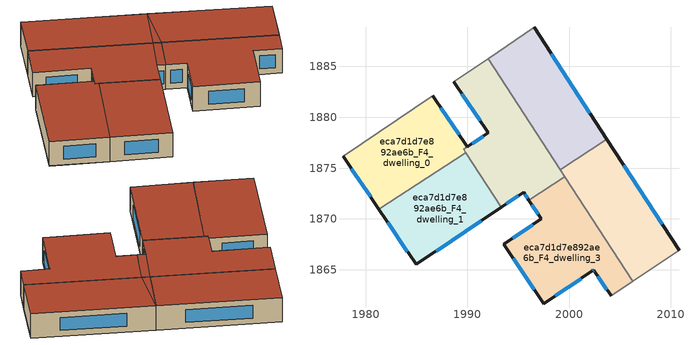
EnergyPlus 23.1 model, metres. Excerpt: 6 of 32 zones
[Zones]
eca7d1d7e892ae6b_F4_dwelling_0
 floor to eca7d1d7e892ae6b_F3_dwelling_0 (EU_floor_Construction): 1986.6,1882.11 1990,1877.08 1989.63,1876.84 1989.85,1876.5 1981.31,1870.95 1977.78,1876.18 z12
 wall outside (EU_wall_Construction): 1990,1877.08 1986.6,1882.11 / 1977.78,1876.18 1981.31,1870.95 z12:15
 wall adiabatic (EU_wall_Construction): 1986.6,1882.11 1977.78,1876.18 z12:15
 wall to eca7d1d7e892ae6b_F4_dwelling_1 (EU_wall_Construction): 1981.31,1870.95 1989.85,1876.5 z12:15
 wall to eca7d1d7e892ae6b_F4_dwelling_2 (EU_wall_Construction): 1989.85,1876.5 1989.63,1876.84 1990,1877.08 z12:15
 window (EU_Window_Construction): 1989.2,1878.26 1987.4,1880.93 / 1978.61,1874.96 1980.48,1872.18 z12.7:14.3
 roof outside (EU_roof_Construction): 1989.85,1876.5 1989.63,1876.84 1990,1877.08 1986.6,1882.11 1977.78,1876.18 1981.31,1870.95 z15
eca7d1d7e892ae6b_F4_dwelling_1
 floor to eca7d1d7e892ae6b_F3_dwelling_1 (EU_floor_Construction): 1989.85,1876.5 1993.33,1871.15 1984.97,1865.53 1981.31,1870.95 z12
 wall outside (EU_wall_Construction): 1981.31,1870.95 1984.97,1865.53 1993.33,1871.15 z12:15
 wall to eca7d1d7e892ae6b_F4_dwelling_2 (EU_wall_Construction): 1993.33,1871.15 1989.85,1876.5 z12:15
 window (EU_Window_Construction): 1982.17,1869.68 1984.11,1866.8 / 1986.94,1866.85 1991.37,1869.83 z12.7:14.3
 roof outside (EU_roof_Construction): 1993.33,1871.15 1989.85,1876.5 1981.31,1870.95 1984.97,1865.53 z15
eca7d1d7e892ae6b_F4_dwelling_2
 floor to eca7d1d7e892ae6b_F3_dwelling_2 (EU_floor_Construction): 1992.03,1885.76 1999.12,1874.85 1995.52,1872.62 1993.33,1871.15 1989.63,1876.84 1992.04,1878.46 1988.64,1883.48 z12; 1999.12,1874.85 1999.58,1874.14 1996.04,1871.84 1995.52,1872.62 z12
 wall outside (EU_wall_Construction): 1988.64,1883.48 1992.04,1878.46 1990,1877.08 / 1993.33,1871.15 1995.52,1872.62 1996.04,1871.84 z12:15
 wall adiabatic (EU_wall_Construction): 1992.03,1885.76 1988.64,1883.48 z12:15
 wall to eca7d1d7e892ae6b_F4_dwelling_3 (EU_wall_Construction): 1996.04,1871.84 1999.58,1874.14 z12:15
 wall to eca7d1d7e892ae6b_F4_dwelling_4 (EU_wall_Construction): 1999.12,1874.85 1992.03,1885.76 z12:15
 wall to eca7d1d7e892ae6b_F4_dwelling_5 (EU_wall_Construction): 1999.58,1874.14 1999.12,1874.85 z12:15
 window (EU_Window_Construction): 1989.44,1882.3 1991.24,1879.63 / 1995.64,1872.44 1995.92,1872.03 / 1993.84,1871.49 1995,1872.27 / 1991.56,1878.13 1990.48,1877.4 z12.7:14.3
 roof outside (EU_roof_Construction): 1999.12,1874.85 1992.03,1885.76 1988.64,1883.48 1992.04,1878.46 1989.63,1876.84 1993.33,1871.15 1995.52,1872.62 z15; 1999.58,1874.14 1999.12,1874.85 1995.52,1872.62 1996.04,1871.84 z15
eca7d1d7e892ae6b_F4_dwelling_3
 floor to eca7d1d7e892ae6b_F3_dwelling_3 (EU_floor_Construction): 1999.58,1874.14 2006.25,1863.88 2004.12,1862.44 2002.4,1864.98 2002.29,1864.9 1997.51,1861.7 1993.57,1867.53 1997.28,1870.02 1996.04,1871.84 z12
 wall outside (EU_wall_Construction): 1996.04,1871.84 1997.28,1870.02 1993.57,1867.53 1997.51,1861.7 2002.29,1864.9 2002.4,1864.98 2004.12,1862.44 z12:15
 wall adiabatic (EU_wall_Construction): 2004.12,1862.44 2006.25,1863.88 z12:15
 wall to eca7d1d7e892ae6b_F4_dwelling_5 (EU_wall_Construction): 2006.25,1863.88 1999.58,1874.14 z12:15
 window (EU_Window_Construction): 1994.49,1866.16 1996.59,1863.07 / 1996.41,1869.43 1994.44,1868.11 / 1996.33,1871.42 1996.99,1870.45 / 2002.81,1864.38 2003.72,1863.04 / 2002.32,1864.92 2002.38,1864.96 / 1998.64,1862.45 2001.17,1864.15 z12.7:14.3
 roof outside (EU_roof_Construction): 2006.25,1863.88 1999.58,1874.14 1996.04,1871.84 1997.28,1870.02 1993.57,1867.53 1997.51,1861.7 2002.29,1864.9 2002.4,1864.98 2004.12,1862.44 z15
eca7d1d7e892ae6b_F4_dwelling_4
 floor to eca7d1d7e892ae6b_F3_dwelling_4 (EU_floor_Construction): 1996.57,1888.82 2003.71,1877.84 1999.12,1874.85 1992.03,1885.76 z12
 wall outside (EU_wall_Construction): 2003.71,1877.84 1996.57,1888.82 z12:15
 wall adiabatic (EU_wall_Construction): 1996.57,1888.82 1992.03,1885.76 z12:15
 wall to eca7d1d7e892ae6b_F4_dwelling_5 (EU_wall_Construction): 1999.12,1874.85 2003.71,1877.84 z12:15
 window (EU_Window_Construction): 2002.03,1880.41 1998.24,1886.24 z12.7:14.3
 roof outside (EU_roof_Construction): 2003.71,1877.84 1996.57,1888.82 1992.03,1885.76 1999.12,1874.85 z15
eca7d1d7e892ae6b_F4_dwelling_5
 floor to eca7d1d7e892ae6b_F3_dwelling_5 (EU_floor_Construction): 2003.71,1877.84 1999.58,1874.14 1999.12,1874.85 z12; 2010.79,1866.95 2006.25,1863.88 1999.58,1874.14 z12; 2003.71,1877.84 2010.79,1866.95 1999.58,1874.14 z12
 wall outside (EU_wall_Construction): 2010.79,1866.95 2003.71,1877.84 z12:15
 wall adiabatic (EU_wall_Construction): 2006.25,1863.88 2010.79,1866.95 z12:15
 window (EU_Window_Construction): 2009.13,1869.5 2005.37,1875.28 z12.7:14.3
 roof outside (EU_roof_Construction): 2003.71,1877.84 1999.12,1874.85 1999.58,1874.14 z15; 2010.79,1866.95 2003.71,1877.84 1999.58,1874.14 2006.25,1863.88 z15
[Building]
EU S2 Campaign: North Axis=0; Terrain=City; Solar Distribution=FullExterior
[Site:Location]
Budapest.Ferenc.Liszt.Intl.AP: Latitude=47.437; Longitude=19.256; Time Zone=1; Elevation=185
[SizingPeriod:WeatherFileDays]
AnnualSizingPeriod: Begin Month=1; Begin Day of Month=1; End Month=12; End Day of Month=31; Day of Week for Start Day=Monday; Use Weather File Daylight Saving Period=No; Use Weather File Rain and Snow Indicators=No
[MATERIAL]
EU_InternalMass_Material: Roughness=MediumRough; Thickness=0.1; Conductivity=1; Density=1800; Specific Heat=900; Thermal Absorptance=0.9; Solar Absorptance=0.7; Visible Absorptance=0.7
[MATERIAL:NOMASS] Roughness=MediumRough; Thermal Absorptance=0.9; Solar Absorptance=0.7; Visible Absorptance=0.7
Name | Thermal Resistance
EU_wall_NoMass | 0.832559
EU_roof_NoMass | 1.39638
EU_floor_NoMass | 0.872794
[WINDOWMATERIAL:SIMPLEGLAZINGSYSTEM]
EU_Window_SimpleGlazing: UFactor=2.79869; Solar Heat Gain Coefficient=0.75; Visible Transmittance=0.75
[CONSTRUCTION]
EU_wall_Construction: EU_wall_NoMass
EU_roof_Construction: EU_roof_NoMass
EU_floor_Construction: EU_floor_NoMass
EU_Window_Construction: EU_Window_SimpleGlazing
EU_InternalMass_Construction: EU_InternalMass_Material
[ZONE] Type=1; Multiplier=1; Ceiling Height=autocalculate; Floor Area=autocalculate; Part of Total Floor Area=Yes
Name | Volume
eca7d1d7e892ae6b_F4_dwelling_0 | 203.449
eca7d1d7e892ae6b_F4_dwelling_1 | 196.34
eca7d1d7e892ae6b_F4_dwelling_2 | 225.362
eca7d1d7e892ae6b_F4_dwelling_3 | 232.435
eca7d1d7e892ae6b_F4_dwelling_4 | 214.389
eca7d1d7e892ae6b_F4_dwelling_5 | 214.385
[INTERNALMASS] Construction=EU_InternalMass_Construction
Name | Zone or ZoneList | Surface Area
eca7d1d7e892ae6b_F4_dwelling_0_EU_InternalMass | eca7d1d7e892ae6b_F4_dwelling_0 | 67.8159
eca7d1d7e892ae6b_F4_dwelling_1_EU_InternalMass | eca7d1d7e892ae6b_F4_dwelling_1 | 65.445
eca7d1d7e892ae6b_F4_dwelling_2_EU_InternalMass | eca7d1d7e892ae6b_F4_dwelling_2 | 75.1301
eca7d1d7e892ae6b_F4_dwelling_3_EU_InternalMass | eca7d1d7e892ae6b_F4_dwelling_3 | 77.482
eca7d1d7e892ae6b_F4_dwelling_4_EU_InternalMass | eca7d1d7e892ae6b_F4_dwelling_4 | 71.4697
eca7d1d7e892ae6b_F4_dwelling_5_EU_InternalMass | eca7d1d7e892ae6b_F4_dwelling_5 | 71.465
[OTHEREQUIPMENT] Fuel Type=Electricity; Design Level Calculation Method=Watts/Area; Power per Zone Floor Area=1; Fraction Latent=0; Fraction Radiant=0; Fraction Lost=0; Carbon Dioxide Generation Rate=0; EndUse Subcategory=EU_Step8_InternalGains
Name | Zone or ZoneList or Space or SpaceList | Schedule
EU_Step8_InternalGain_eca7d1d7e892ae6b_F4_dwelling_0_f000 | eca7d1d7e892ae6b_F4_dwelling_0 | EU_Step8_GainSchedule_eca7d1d7e892ae6b_F4_dwelling_0_f000
EU_Step8_InternalGain_eca7d1d7e892ae6b_F4_dwelling_1_f000 | eca7d1d7e892ae6b_F4_dwelling_1 | EU_Step8_GainSchedule_eca7d1d7e892ae6b_F4_dwelling_1_f000
EU_Step8_InternalGain_eca7d1d7e892ae6b_F4_dwelling_2_f000 | eca7d1d7e892ae6b_F4_dwelling_2 | EU_Step8_GainSchedule_eca7d1d7e892ae6b_F4_dwelling_2_f000
EU_Step8_InternalGain_eca7d1d7e892ae6b_F4_dwelling_3_f000 | eca7d1d7e892ae6b_F4_dwelling_3 | EU_Step8_GainSchedule_eca7d1d7e892ae6b_F4_dwelling_3_f000
EU_Step8_InternalGain_eca7d1d7e892ae6b_F4_dwelling_4_f000 | eca7d1d7e892ae6b_F4_dwelling_4 | EU_Step8_GainSchedule_eca7d1d7e892ae6b_F4_dwelling_4_f000
EU_Step8_InternalGain_eca7d1d7e892ae6b_F4_dwelling_5_f000 | eca7d1d7e892ae6b_F4_dwelling_5 | EU_Step8_GainSchedule_eca7d1d7e892ae6b_F4_dwelling_5_f000
[ZONEVENTILATION:DESIGNFLOWRATE] Schedule=EU_AlwaysOn; Design Flow Rate Calculation Method=AirChanges/Hour; Air Changes per Hour=0.475469; Ventilation Type=Natural; Fan Pressure Rise=0; Fan Total Efficiency=1; Constant Term Coefficient=1; Temperature Term Coefficient=0; Velocity Term Coefficient=0; Velocity Squared Term Coefficient=0; Minimum Indoor Temperature=-100; Maximum Indoor Temperature=100; Delta Temperature=-100; Minimum Outdoor Temperature=-100; Maximum Outdoor Temperature=100; Maximum Wind Speed=40
Name | Zone or ZoneList or Space or SpaceList
EU_ConstantAir_eca7d1d7e892ae6b_F4_dwelling_0 | eca7d1d7e892ae6b_F4_dwelling_0
EU_ConstantAir_eca7d1d7e892ae6b_F4_dwelling_1 | eca7d1d7e892ae6b_F4_dwelling_1
EU_ConstantAir_eca7d1d7e892ae6b_F4_dwelling_2 | eca7d1d7e892ae6b_F4_dwelling_2
EU_ConstantAir_eca7d1d7e892ae6b_F4_dwelling_3 | eca7d1d7e892ae6b_F4_dwelling_3
EU_ConstantAir_eca7d1d7e892ae6b_F4_dwelling_4 | eca7d1d7e892ae6b_F4_dwelling_4
EU_ConstantAir_eca7d1d7e892ae6b_F4_dwelling_5 | eca7d1d7e892ae6b_F4_dwelling_5
[HVACTEMPLATE:THERMOSTAT] Constant Heating Setpoint=20; Constant Cooling Setpoint=50
EU_HeatOnly_eca7d1d7e892ae6b_F0_dwelling_0; EU_HeatOnly_eca7d1d7e892ae6b_F0_dwelling_1; EU_HeatOnly_eca7d1d7e892ae6b_F0_dwelling_2; EU_HeatOnly_eca7d1d7e892ae6b_F0_dwelling_3; EU_HeatOnly_eca7d1d7e892ae6b_F0_dwelling_4; EU_HeatOnly_eca7d1d7e892ae6b_F0_dwelling_5; EU_HeatOnly_eca7d1d7e892ae6b_F0_dwelling_6; EU_HeatOnly_eca7d1d7e892ae6b_F1_dwelling_0; EU_HeatOnly_eca7d1d7e892ae6b_F1_dwelling_1; EU_HeatOnly_eca7d1d7e892ae6b_F1_dwelling_2; EU_HeatOnly_eca7d1d7e892ae6b_F1_dwelling_3; EU_HeatOnly_eca7d1d7e892ae6b_F1_dwelling_4; EU_HeatOnly_eca7d1d7e892ae6b_F1_dwelling_5; EU_HeatOnly_eca7d1d7e892ae6b_F1_dwelling_6; EU_HeatOnly_eca7d1d7e892ae6b_F2_dwelling_0; EU_HeatOnly_eca7d1d7e892ae6b_F2_dwelling_1; EU_HeatOnly_eca7d1d7e892ae6b_F2_dwelling_2; EU_HeatOnly_eca7d1d7e892ae6b_F2_dwelling_3; EU_HeatOnly_eca7d1d7e892ae6b_F2_dwelling_4; EU_HeatOnly_eca7d1d7e892ae6b_F2_dwelling_5; EU_HeatOnly_eca7d1d7e892ae6b_F3_dwelling_0; EU_HeatOnly_eca7d1d7e892ae6b_F3_dwelling_1; EU_HeatOnly_eca7d1d7e892ae6b_F3_dwelling_2; EU_HeatOnly_eca7d1d7e892ae6b_F3_dwelling_3; EU_HeatOnly_eca7d1d7e892ae6b_F3_dwelling_4; EU_HeatOnly_eca7d1d7e892ae6b_F3_dwelling_5; EU_HeatOnly_eca7d1d7e892ae6b_F4_dwelling_0; EU_HeatOnly_eca7d1d7e892ae6b_F4_dwelling_1; EU_HeatOnly_eca7d1d7e892ae6b_F4_dwelling_2; EU_HeatOnly_eca7d1d7e892ae6b_F4_dwelling_3; EU_HeatOnly_eca7d1d7e892ae6b_F4_dwelling_4; EU_HeatOnly_eca7d1d7e892ae6b_F4_dwelling_5
[HVACTEMPLATE:ZONE:IDEALLOADSAIRSYSTEM] System Availability Schedule=EU_AlwaysOn; Maximum Heating Supply Air Temperature=50; Minimum Cooling Supply Air Temperature=13; Maximum Heating Supply Air Humidity Ratio=0.0156; Minimum Cooling Supply Air Humidity Ratio=0.0077; Heating Limit=NoLimit; Cooling Limit=NoLimit; Heating Availability Schedule=EU_AlwaysOn; Cooling Availability Schedule=EU_CoolingOff; Dehumidification Control Type=ConstantSensibleHeatRatio; Cooling Sensible Heat Ratio=0.7; Dehumidification Setpoint=60; Humidification Control Type=None; Humidification Setpoint=30; Outdoor Air Method=None; Outdoor Air Flow Rate per Person=0.00944; Outdoor Air Flow Rate per Zone Floor Area=0; Outdoor Air Flow Rate per Zone=0; Demand Controlled Ventilation Type=None; Outdoor Air Economizer Type=NoEconomizer; Heat Recovery Type=None; Sensible Heat Recovery Effectiveness=0.7; Latent Heat Recovery Effectiveness=0.65
Name | Template Thermostat
eca7d1d7e892ae6b_F4_dwelling_0 | EU_HeatOnly_eca7d1d7e892ae6b_F4_dwelling_0
eca7d1d7e892ae6b_F4_dwelling_1 | EU_HeatOnly_eca7d1d7e892ae6b_F4_dwelling_1
eca7d1d7e892ae6b_F4_dwelling_2 | EU_HeatOnly_eca7d1d7e892ae6b_F4_dwelling_2
eca7d1d7e892ae6b_F4_dwelling_3 | EU_HeatOnly_eca7d1d7e892ae6b_F4_dwelling_3
eca7d1d7e892ae6b_F4_dwelling_4 | EU_HeatOnly_eca7d1d7e892ae6b_F4_dwelling_4
eca7d1d7e892ae6b_F4_dwelling_5 | EU_HeatOnly_eca7d1d7e892ae6b_F4_dwelling_5
[SIZING:ZONE] Zone Cooling Design Supply Air Temperature Input Method=SupplyAirTemperature; Zone Cooling Design Supply Air Temperature=13; Zone Heating Design Supply Air Temperature Input Method=SupplyAirTemperature; Zone Heating Design Supply Air Temperature=50; Zone Cooling Design Supply Air Humidity Ratio=0.008; Zone Heating Design Supply Air Humidity Ratio=0.008; Cooling Design Air Flow Method=DesignDay; Cooling Design Air Flow Rate=0; Cooling Minimum Air Flow per Zone Floor Area=0.000762; Cooling Minimum Air Flow=0; Cooling Minimum Air Flow Fraction=0.2; Heating Design Air Flow Method=DesignDay; Heating Design Air Flow Rate=0; Heating Maximum Air Flow per Zone Floor Area=0.002032; Heating Maximum Air Flow=0.141576; Heating Maximum Air Flow Fraction=0.3; Account for Dedicated Outdoor Air System=No; Dedicated Outdoor Air System Control Strategy=NeutralSupplyAir; Dedicated Outdoor Air Low Setpoint Temperature for Design=autosize; Dedicated Outdoor Air High Setpoint Temperature for Design=autosize; Zone Load Sizing Method=Sensible Load Only No Latent Load; Zone Latent Cooling Design Supply Air Humidity Ratio Input Method=HumidityRatioDifference; Zone Cooling Design Supply Air Humidity Ratio Difference=0.005; Zone Latent Heating Design Supply Air Humidity Ratio Input Method=HumidityRatioDifference; Zone Humidification Design Supply Air Humidity Ratio Difference=0.005
eca7d1d7e892ae6b_F4_dwelling_0; eca7d1d7e892ae6b_F4_dwelling_1; eca7d1d7e892ae6b_F4_dwelling_2; eca7d1d7e892ae6b_F4_dwelling_3; eca7d1d7e892ae6b_F4_dwelling_4; eca7d1d7e892ae6b_F4_dwelling_5
[SCHEDULE:CONSTANT]
Name | Hourly Value
EU_AlwaysOn | 1
EU_CoolingOff | 0
[SCHEDULE:FILE] Column Number=1; Rows to Skip at Top=0; Number of Hours of Data=8760; Column Separator=Comma; Interpolate to Timestep=No; Minutes per Item=60; Adjust Schedule for Daylight Savings=Yes
Name | File
EU_Step8_GainSchedule_eca7d1d7e892ae6b_F4_dwelling_0_f000 | ../../schedules/eca7d1d7e892ae6b/eca7d1d7e892ae6b_F4_dwelling_0_f000_gain.csv
EU_Step8_GainSchedule_eca7d1d7e892ae6b_F4_dwelling_1_f000 | ../../schedules/eca7d1d7e892ae6b/eca7d1d7e892ae6b_F4_dwelling_1_f000_gain.csv
EU_Step8_GainSchedule_eca7d1d7e892ae6b_F4_dwelling_2_f000 | ../../schedules/eca7d1d7e892ae6b/eca7d1d7e892ae6b_F4_dwelling_2_f000_gain.csv
EU_Step8_GainSchedule_eca7d1d7e892ae6b_F4_dwelling_3_f000 | ../../schedules/eca7d1d7e892ae6b/eca7d1d7e892ae6b_F4_dwelling_3_f000_gain.csv
EU_Step8_GainSchedule_eca7d1d7e892ae6b_F4_dwelling_4_f000 | ../../schedules/eca7d1d7e892ae6b/eca7d1d7e892ae6b_F4_dwelling_4_f000_gain.csv
EU_Step8_GainSchedule_eca7d1d7e892ae6b_F4_dwelling_5_f000 | ../../schedules/eca7d1d7e892ae6b/eca7d1d7e892ae6b_F4_dwelling_5_f000_gain.csv
